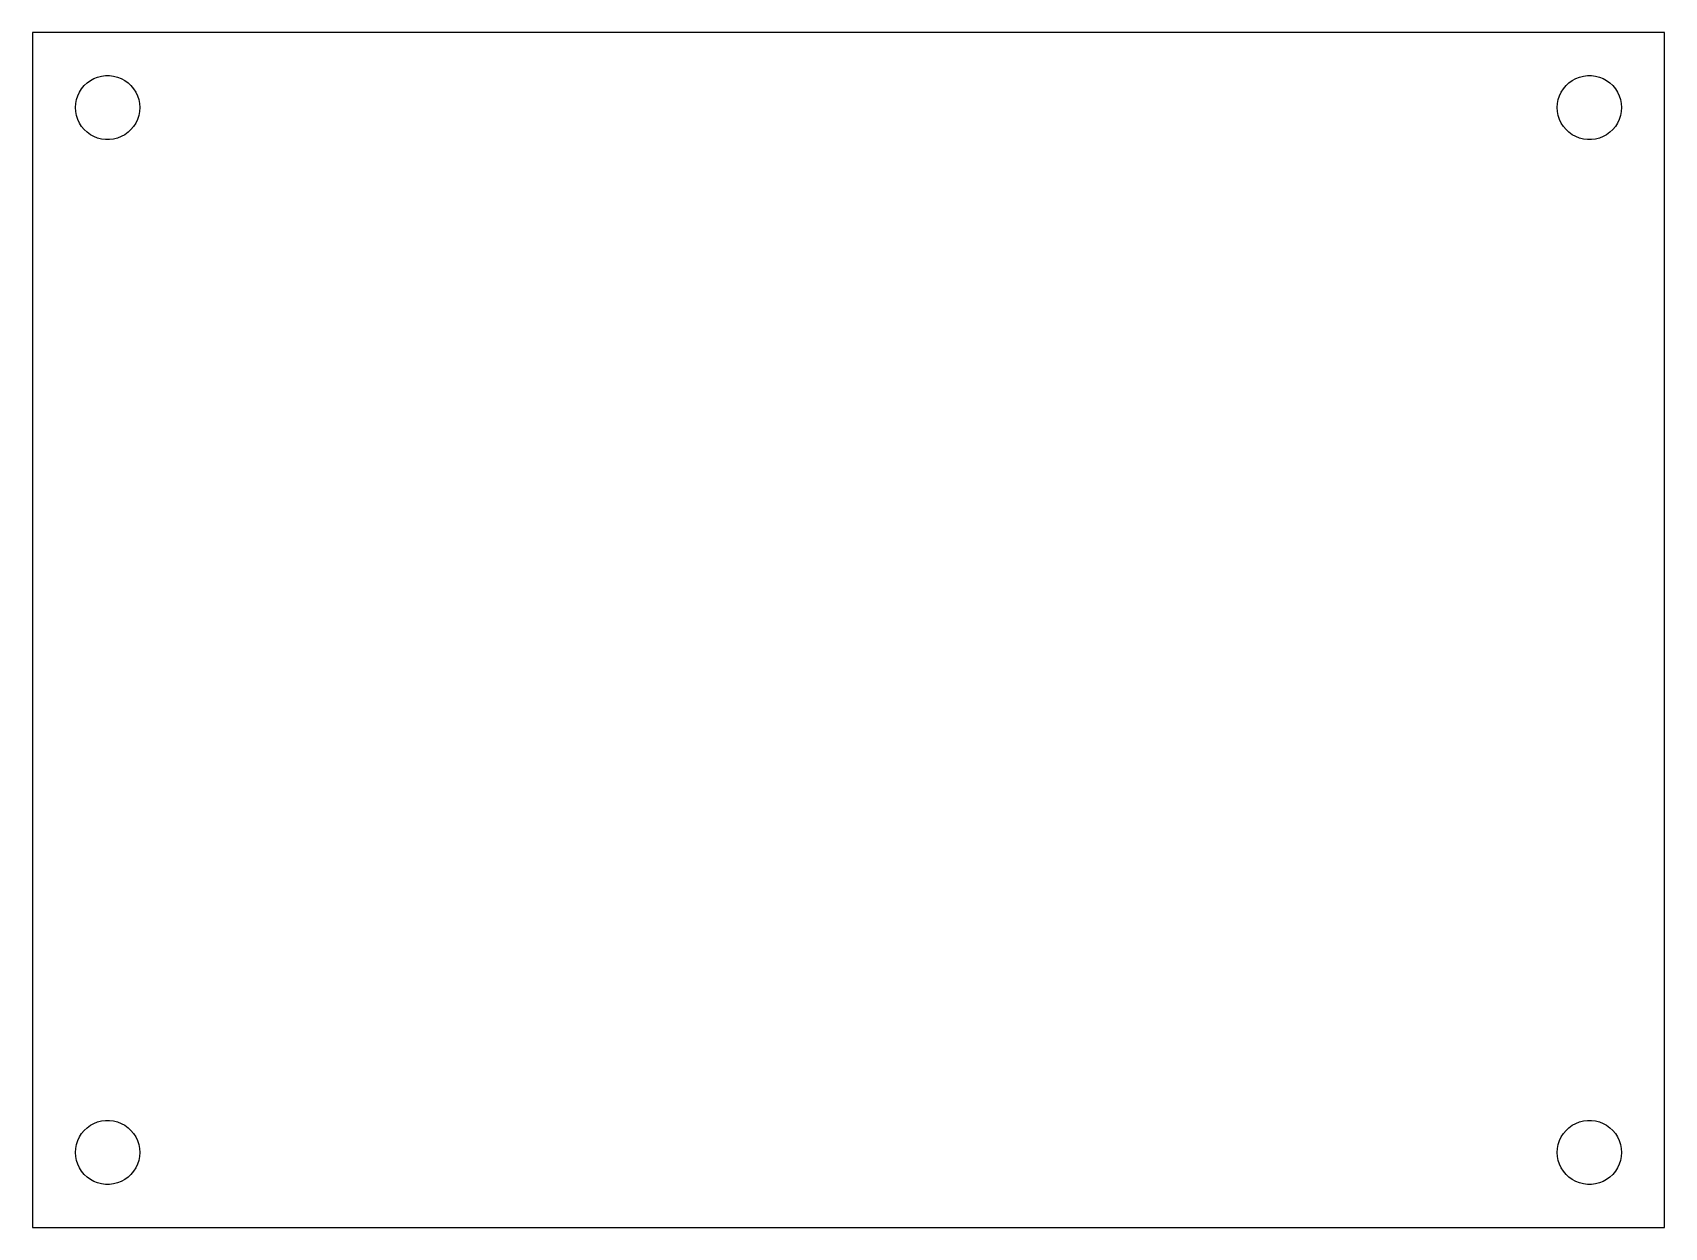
# Model space of a CAD drawing. Header units: metres. Extents: x 0 to 76.2, y 0 to 55.8.
import ezdxf

# ---------------------------------------------------------------- set-up
doc = ezdxf.new("R2010")
doc.units = ezdxf.units.M

msp = doc.modelspace()

# ---------------------------------------------------------------- linework, layer by layer
for p, q in [((76.2, 55.8), (0, 55.8)), ((0, 55.8), (0, 0)), ((76.2, 0), (76.2, 55.8)), ((2.40654, 53.3268), (2.54385, 53.4558)), ((2.54385, 53.4558), (2.69626, 53.5665)), ((2.69626, 53.5665), (2.86133, 53.6572)), ((2.86133, 53.6572), (3.03647, 53.7266)), ((3.03647, 53.7266), (3.21892, 53.7734)), ((3.21892, 53.7734), (3.40581, 53.797)), ((3.40581, 53.797), (3.59418, 53.797)), ((3.59418, 53.797), (3.78107, 53.7734)), ((3.78107, 53.7734), (3.96352, 53.7266)), ((3.96352, 53.7266), (4.13866, 53.6572)), ((4.13866, 53.6572), (4.30373, 53.5665)), ((4.30373, 53.5665), (4.45613, 53.4558)), ((4.45613, 53.4558), (4.59344, 53.3268)), ((71.6065, 53.3268), (71.7439, 53.4558)), ((71.7439, 53.4558), (71.8963, 53.5665)), ((71.8963, 53.5665), (72.0613, 53.6572)), ((72.0613, 53.6572), (72.2365, 53.7266)), ((72.2365, 53.7266), (72.4189, 53.7734)), ((72.4189, 53.7734), (72.6058, 53.797)), ((72.6058, 53.797), (72.7942, 53.797)), ((72.7942, 53.797), (72.9811, 53.7734)), ((72.9811, 53.7734), (73.1635, 53.7266)), ((73.1635, 53.7266), (73.3387, 53.6572)), ((73.3387, 53.6572), (73.5037, 53.5665)), ((73.5037, 53.5665), (73.6561, 53.4558)), ((73.6561, 53.4558), (73.7934, 53.3268)), ((2.01183, 52.488), (2.04712, 52.673)), ((2.04712, 52.673), (2.10533, 52.8522)), ((2.10533, 52.8522), (2.18553, 53.0226)), ((2.18553, 53.0226), (2.28647, 53.1817)), ((2.28647, 53.1817), (2.40654, 53.3268)), ((4.59344, 53.3268), (4.71352, 53.1817)), ((4.71352, 53.1817), (4.81445, 53.0226)), ((4.81445, 53.0226), (4.89465, 52.8522)), ((4.89465, 52.8522), (4.95287, 52.673)), ((4.95287, 52.673), (4.98816, 52.488)), ((71.2118, 52.488), (71.2471, 52.673)), ((71.2471, 52.673), (71.3053, 52.8522)), ((71.3053, 52.8522), (71.3855, 53.0226)), ((71.3855, 53.0226), (71.4865, 53.1817)), ((71.4865, 53.1817), (71.6065, 53.3268)), ((73.7934, 53.3268), (73.9135, 53.1817)), ((73.9135, 53.1817), (74.0145, 53.0226)), ((74.0145, 53.0226), (74.0947, 52.8522)), ((74.0947, 52.8522), (74.1529, 52.673)), ((74.1529, 52.673), (74.1882, 52.488)), ((2, 52.3), (2.01183, 52.488)), ((2.01183, 52.112), (2, 52.3)), ((2.04712, 51.927), (2.01183, 52.112)), ((2.10533, 51.7478), (2.04712, 51.927)), ((4.95287, 51.927), (4.89465, 51.7478)), ((4.98816, 52.112), (4.95287, 51.927)), ((4.98816, 52.488), (5, 52.3)), ((5, 52.3), (4.98816, 52.112)), ((71.2, 52.3), (71.2118, 52.488)), ((71.2118, 52.112), (71.2, 52.3)), ((71.2471, 51.927), (71.2118, 52.112)), ((71.3053, 51.7478), (71.2471, 51.927)), ((74.1529, 51.927), (74.0947, 51.7478)), ((74.1882, 52.112), (74.1529, 51.927)), ((74.1882, 52.488), (74.2, 52.3)), ((74.2, 52.3), (74.1882, 52.112)), ((2.18553, 51.5774), (2.10533, 51.7478)), ((2.28647, 51.4183), (2.18553, 51.5774)), ((2.40654, 51.2732), (2.28647, 51.4183)), ((2.54385, 51.1442), (2.40654, 51.2732)), ((2.69626, 51.0335), (2.54385, 51.1442)), ((4.45613, 51.1442), (4.30373, 51.0335)), ((4.59344, 51.2732), (4.45613, 51.1442)), ((4.71352, 51.4183), (4.59344, 51.2732)), ((4.81445, 51.5774), (4.71352, 51.4183)), ((4.89465, 51.7478), (4.81445, 51.5774)), ((71.3855, 51.5774), (71.3053, 51.7478)), ((71.4865, 51.4183), (71.3855, 51.5774)), ((71.6065, 51.2732), (71.4865, 51.4183)), ((71.7439, 51.1442), (71.6065, 51.2732)), ((71.8963, 51.0335), (71.7439, 51.1442)), ((73.6561, 51.1442), (73.5037, 51.0335)), ((73.7934, 51.2732), (73.6561, 51.1442)), ((73.9135, 51.4183), (73.7934, 51.2732)), ((74.0145, 51.5774), (73.9135, 51.4183)), ((74.0947, 51.7478), (74.0145, 51.5774)), ((2.86133, 50.9427), (2.69626, 51.0335)), ((3.03647, 50.8734), (2.86133, 50.9427)), ((3.21892, 50.8266), (3.03647, 50.8734)), ((3.40581, 50.8029), (3.21892, 50.8266)), ((3.59418, 50.8029), (3.40581, 50.8029)), ((3.78107, 50.8266), (3.59418, 50.8029)), ((3.96352, 50.8734), (3.78107, 50.8266)), ((4.13866, 50.9427), (3.96352, 50.8734)), ((4.30373, 51.0335), (4.13866, 50.9427)), ((72.0613, 50.9427), (71.8963, 51.0335)), ((72.2365, 50.8734), (72.0613, 50.9427)), ((72.4189, 50.8266), (72.2365, 50.8734)), ((72.6058, 50.8029), (72.4189, 50.8266)), ((72.7942, 50.8029), (72.6058, 50.8029)), ((72.9811, 50.8266), (72.7942, 50.8029)), ((73.1635, 50.8734), (72.9811, 50.8266)), ((73.3387, 50.9427), (73.1635, 50.8734)), ((73.5037, 51.0335), (73.3387, 50.9427)), ((2.40654, 4.52681), (2.54385, 4.65576)), ((2.54385, 4.65576), (2.69626, 4.76648)), ((2.69626, 4.76648), (2.86133, 4.85724)), ((2.86133, 4.85724), (3.03647, 4.92657)), ((3.03647, 4.92657), (3.21892, 4.97342)), ((3.21892, 4.97342), (3.40581, 4.99704)), ((3.40581, 4.99704), (3.59418, 4.99704)), ((3.59418, 4.99704), (3.78107, 4.97342)), ((3.78107, 4.97342), (3.96352, 4.92657)), ((3.96352, 4.92657), (4.13866, 4.85724)), ((4.13866, 4.85724), (4.30373, 4.76648)), ((4.30373, 4.76648), (4.45613, 4.65576)), ((4.45613, 4.65576), (4.59344, 4.52681)), ((71.6065, 4.52681), (71.7439, 4.65576)), ((71.7439, 4.65576), (71.8963, 4.76648)), ((71.8963, 4.76648), (72.0613, 4.85724)), ((72.0613, 4.85724), (72.2365, 4.92657)), ((72.2365, 4.92657), (72.4189, 4.97342)), ((72.4189, 4.97342), (72.6058, 4.99704)), ((72.6058, 4.99704), (72.7942, 4.99704)), ((72.7942, 4.99704), (72.9811, 4.97342)), ((72.9811, 4.97342), (73.1635, 4.92657)), ((73.1635, 4.92657), (73.3387, 4.85724)), ((73.3387, 4.85724), (73.5037, 4.76648)), ((73.5037, 4.76648), (73.6561, 4.65576)), ((73.6561, 4.65576), (73.7934, 4.52681)), ((2.01183, 3.68799), (2.04712, 3.87303)), ((2.04712, 3.87303), (2.10533, 4.05219)), ((2.10533, 4.05219), (2.18553, 4.22263)), ((2.18553, 4.22263), (2.28647, 4.38167)), ((2.28647, 4.38167), (2.40654, 4.52681)), ((4.59344, 4.52681), (4.71352, 4.38167)), ((4.71352, 4.38167), (4.81445, 4.22263)), ((4.81445, 4.22263), (4.89465, 4.05219)), ((4.89465, 4.05219), (4.95287, 3.87303)), ((4.95287, 3.87303), (4.98816, 3.68799)), ((71.2118, 3.68799), (71.2471, 3.87303)), ((71.2471, 3.87303), (71.3053, 4.05219)), ((71.3053, 4.05219), (71.3855, 4.22263)), ((71.3855, 4.22263), (71.4865, 4.38167)), ((71.4865, 4.38167), (71.6065, 4.52681)), ((73.7934, 4.52681), (73.9135, 4.38167)), ((73.9135, 4.38167), (74.0145, 4.22263)), ((74.0145, 4.22263), (74.0947, 4.05219)), ((74.0947, 4.05219), (74.1529, 3.87303)), ((74.1529, 3.87303), (74.1882, 3.68799)), ((2, 3.5), (2.01183, 3.68799)), ((2.01183, 3.312), (2, 3.5)), ((2.04712, 3.12695), (2.01183, 3.312)), ((2.10533, 2.9478), (2.04712, 3.12695)), ((4.95287, 3.12695), (4.89465, 2.9478)), ((4.98816, 3.312), (4.95287, 3.12695)), ((4.98816, 3.68799), (5, 3.5)), ((5, 3.5), (4.98816, 3.312)), ((71.2, 3.5), (71.2118, 3.68799)), ((71.2118, 3.312), (71.2, 3.5)), ((71.2471, 3.12695), (71.2118, 3.312)), ((71.3053, 2.9478), (71.2471, 3.12695)), ((74.1529, 3.12695), (74.0947, 2.9478)), ((74.1882, 3.312), (74.1529, 3.12695)), ((74.1882, 3.68799), (74.2, 3.5)), ((74.2, 3.5), (74.1882, 3.312)), ((2.18553, 2.77736), (2.10533, 2.9478)), ((2.28647, 2.61832), (2.18553, 2.77736)), ((2.40654, 2.47318), (2.28647, 2.61832)), ((2.54385, 2.34422), (2.40654, 2.47318)), ((2.69626, 2.23351), (2.54385, 2.34422)), ((4.45613, 2.34422), (4.30373, 2.23351)), ((4.59344, 2.47318), (4.45613, 2.34422)), ((4.71352, 2.61832), (4.59344, 2.47318)), ((4.81445, 2.77736), (4.71352, 2.61832)), ((4.89465, 2.9478), (4.81445, 2.77736)), ((71.3855, 2.77736), (71.3053, 2.9478)), ((71.4865, 2.61832), (71.3855, 2.77736)), ((71.6065, 2.47318), (71.4865, 2.61832)), ((71.7439, 2.34422), (71.6065, 2.47318)), ((71.8963, 2.23351), (71.7439, 2.34422)), ((73.6561, 2.34422), (73.5037, 2.23351)), ((73.7934, 2.47318), (73.6561, 2.34422)), ((73.9135, 2.61832), (73.7934, 2.47318)), ((74.0145, 2.77736), (73.9135, 2.61832)), ((74.0947, 2.9478), (74.0145, 2.77736)), ((2.86133, 2.14275), (2.69626, 2.23351)), ((3.03647, 2.07341), (2.86133, 2.14275)), ((3.21892, 2.02657), (3.03647, 2.07341)), ((3.40581, 2.00294), (3.21892, 2.02657)), ((3.59418, 2.00294), (3.40581, 2.00294)), ((3.78107, 2.02657), (3.59418, 2.00294)), ((3.96352, 2.07341), (3.78107, 2.02657)), ((4.13866, 2.14275), (3.96352, 2.07341)), ((4.30373, 2.23351), (4.13866, 2.14275)), ((72.0613, 2.14275), (71.8963, 2.23351)), ((72.2365, 2.07341), (72.0613, 2.14275)), ((72.4189, 2.02657), (72.2365, 2.07341)), ((72.6058, 2.00294), (72.4189, 2.02657)), ((72.7942, 2.00294), (72.6058, 2.00294)), ((72.9811, 2.02657), (72.7942, 2.00294)), ((73.1635, 2.07341), (72.9811, 2.02657)), ((73.3387, 2.14275), (73.1635, 2.07341)), ((73.5037, 2.23351), (73.3387, 2.14275)), ((0, 0), (76.2, 0))]:
    msp.add_line(p, q)

doc.saveas('drawing.dxf')
